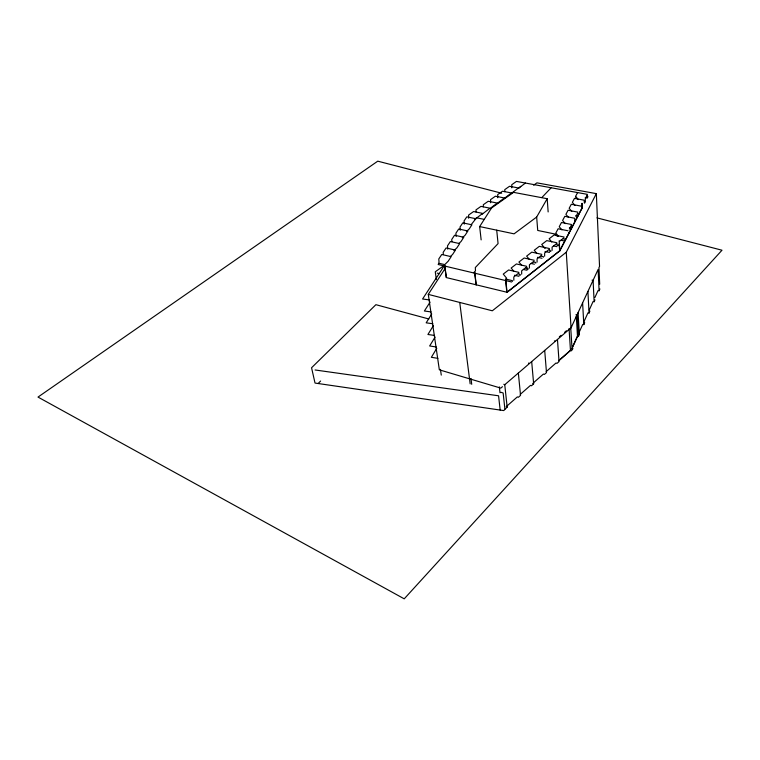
<?xml version="1.0" encoding="UTF-8"?>
<svg xmlns="http://www.w3.org/2000/svg" width="760" height="760" viewBox="0 0 760 760"><rect width="100%" height="100%" fill="white"/><g stroke="black" fill="none" stroke-linecap="round" stroke-linejoin="round"><path stroke-width="1.14" d="M537.073 262.143L537.082 258.808L541.51 255.36M544.635 256.243L544.654 252.918L549.024 249.517M552.092 250.41L552.121 247.095L556.443 243.741M572.498 347.462L577.505 336.385L576.279 315.685M572.783 346.398L577.334 336.347L578.445 336.499L579.348 334.495L578.075 312.654M578.702 333.317L582.711 324.453L583.813 324.596L584.687 322.648L583.594 322.497M584.05 321.508L587.955 312.873L589.038 313.015L589.893 311.106M589.256 310.004L593.056 301.587L594.13 301.72L594.966 299.867M594.871 297.578L598.034 290.595L599.089 290.728L599.906 288.923M428.82 318.981L375.896 304.684L311.562 367.755L315.02 383.068L503.737 410.58L507.157 407.132L504.754 384.712L571.045 327.807L598.13 269.42L599.089 290.728M445.559 267.786L428.288 294.386L492.318 310.792L566.267 252.234L596.334 193.638L536.921 182.856L533.653 185.202M444.742 265.42L446.386 277.599L506.939 292.248L559.645 250.809L582.112 207.765M505.789 279.88L507.034 292.363L559.825 250.847L582.331 207.727L582.103 203.414M569.354 229.111L571.283 225.425M575.89 216.638L577.761 213.075M587.1 195.254L585.314 198.655L585.361 201.875M575.5 196.498L578.113 199.538L575.5 196.498L577.619 192.584M479.655 226.565L514.073 233.843L536.664 217.037L547.19 198.711L513.579 192.356L491.53 208.022L479.655 226.565L481.147 239.894M436.772 348.308L431.357 357.314L437.893 358.33M435.119 337.031L429.647 345.971L436.23 346.969M433.438 325.594L427.918 334.485L434.539 335.454M431.737 313.994L426.17 322.829L432.829 323.769M430.094 302.1L424.384 311.001L431.091 311.923M444.524 265.382L422.579 299.012L429.333 299.905M569.839 328.842L571.596 326.619M541.823 197.571L551.161 187.748M318.126 383.524L320.615 381.035M471.077 224.76L475.874 218.728L466.792 216.847L464.075 220.923L464.303 224.114M466.365 231.534L469.205 228.969L471.912 224.808L462.783 222.87L460.028 227.012L460.256 230.223M462.289 237.775L465.139 235.21L467.894 230.973L458.707 228.998L455.914 233.196L456.152 236.427M458.869 243.466L461.006 241.547L463.809 237.243L454.575 235.22L451.734 239.486L451.896 241.651M453.948 250.553L456.817 247.988L459.667 243.608L450.366 241.537L447.488 245.879L447.735 249.137M450.395 256.452L452.551 254.524L455.449 250.087L446.101 247.959L443.166 252.367L443.346 254.552M474.477 219.554L476.491 217.787L483.968 219.326M506.863 406.106L517.38 396.881L518.329 397.318L520.543 395.38L518.358 373.036M520.239 394.383L530.537 385.349L531.487 385.776L533.653 383.866L531.677 361.608M533.33 382.897L543.409 374.053L544.359 374.462L546.487 372.599L544.702 350.417M546.155 371.649L556.025 362.995L556.975 363.394L559.047 361.57L557.46 339.473M558.704 360.639L570.304 350.464L571.244 350.854L572.973 348.612L571.862 348.45M558.885 360.687L570.475 350.512L569.059 328.5M502.464 386.688L500.802 388.113L439.346 369.835L428.288 294.386M474.705 219.488L482.676 213.398L473.603 211.546L468.578 215.08L468.673 218.234M482.087 214.244L490 208.192L480.956 206.378L475.988 209.874L476.045 211.973M490.124 208.43L497.249 203.053L488.214 201.276L483.303 204.725L483.351 206.815M520.742 186.371L518.519 188.28L525.436 183.046M559.332 336.851L561.098 335.331M564.642 332.3L566.409 330.78M497.344 203.309L504.412 197.961L495.397 196.222L490.542 199.642L490.599 202.758M504.478 198.246L511.499 192.935L502.493 191.235L497.695 194.607L497.743 197.723M511.528 193.239L518.5 187.967L509.514 186.295L504.764 189.63L504.792 191.7M518.406 273.353L513.808 276.925L513.836 280.298M526.205 267.283L521.664 270.816L521.673 274.17M533.9 261.278L529.416 264.774L529.425 268.118M559.512 241.357L563.778 238.032M443.764 265.696L435.262 271.805L436.354 279.576M592.011 280.155L593.085 280.278L594.13 301.72M576.033 314.488L577.153 314.64L578.445 336.499M578.246 334.343L579.348 334.495M315.096 369.977L498.569 395.789L500.166 410.058M585.219 197.666L587.356 198.065M581.02 206.102L571.32 204.269L569.145 208.306L571.786 211.403M577.856 212.135L568.1 210.244L565.886 214.358L568.556 217.474M575.871 215.488L578.037 215.916M569.383 227.848L571.577 228.285M568.062 230.793L558.125 228.769L555.807 233.073L558.533 236.274M564.11 237.034L554.116 234.964L549.147 238.782L551.769 241.984M563.226 238.782L565.45 239.248L565.497 239.941M560.889 240.236L564.224 240.939M553.565 245.936L556.909 246.648M545.034 251.465L549.508 252.434M541.851 254.353L531.791 252.139L526.633 256.11L529.302 259.369M541.034 256.063L543.276 256.557L543.333 257.26M537.538 257.298L542.013 258.286M534.242 260.262L524.163 258.01L518.938 262.029L521.626 265.306M533.453 261.962L535.705 262.466L535.762 263.169M531.059 263.454L534.422 264.214M525.778 267.938L528.029 268.451L528.096 269.163L526.737 270.218L523.364 269.439M514.453 275.243L518.957 276.298M438.13 264.49L511.67 281.988M437.19 273.106L439.46 273.657M501.685 193.22L377.758 161.167L38 397.081L404.225 598.832L722 250.211L596.923 217.863M500.859 392.274L503.139 392.958L504.897 409.117M554.392 340.888L555.351 341.278M528.514 363.08L529.473 363.498M532.703 383.448L533.653 383.866M503.794 384.275L504.754 384.712M506.207 406.685L507.157 407.132M557.375 236.35L555.265 234.08L537.719 230.451L536.664 217.037M574.978 205.428L572.346 202.359L574.494 198.379L584.126 200.174L584.392 202.996M565.269 223.639L562.581 220.495L564.822 216.325L574.645 218.253L574.931 221.103M561.925 229.9L559.217 226.736L561.497 222.499L571.378 224.475L571.672 227.335M545.034 248.51L541.728 244.492L546.763 240.616L556.785 242.734L557.241 245.651M536.883 253.498L534.232 250.268L539.325 246.344L549.366 248.51L549.841 251.427M513.855 271.32L511.157 268.023L516.439 263.957L526.547 266.256L527.079 269.192M519.298 275.262L518.747 272.317L508.62 269.971L503.262 274.094L506.663 278.245L505.628 279.053L512.401 280.659L512.468 281.361M440.439 369.398L441.275 375.108M438.567 263.824L438.472 263.131L444.762 264.623L448.219 261.174L451.164 256.661L441.759 254.486L438.786 258.96L439.052 262.257M444.628 265.354L446.262 277.523M470.981 378.48L471.722 384.313M459.733 302.442L470.164 383.847M476.206 284.743L474.762 272.412L474.154 273.058L474.069 272.356L475.475 270.873L475.323 267.539L498.075 243.599L496.707 230.175M474.658 272.526L476.111 284.858M499.348 386.906L500.004 392.806M505.6 279.87L506.844 292.353M520.267 274.512L520.325 275.224M587.452 197.144L587.195 194.332L516.458 181.412L511.765 184.708L511.793 187.805M550.762 250.715L550.81 251.417M547.19 198.711L548.15 211.935M558.153 244.948L558.201 245.651M559.16 240.815L559.825 250.847M559.198 244.122L559.645 250.809M566.267 252.234L571.045 327.807M570.722 327.721L572.109 349.733M568.803 232.826L568.85 233.519M572.109 226.508L572.147 227.202M582.606 302.879L583.813 324.596M575.348 220.295L575.396 220.98M578.55 214.177L578.588 214.861M581.97 203.357L582.198 207.67M581.694 208.155L581.732 208.829M584.792 202.217L584.829 202.901M587.917 291.431L589.038 313.015M587.841 196.384L587.879 197.059M596.334 193.638L599.545 266.361L598.956 267.634L599.697 284.24"/></g></svg>
